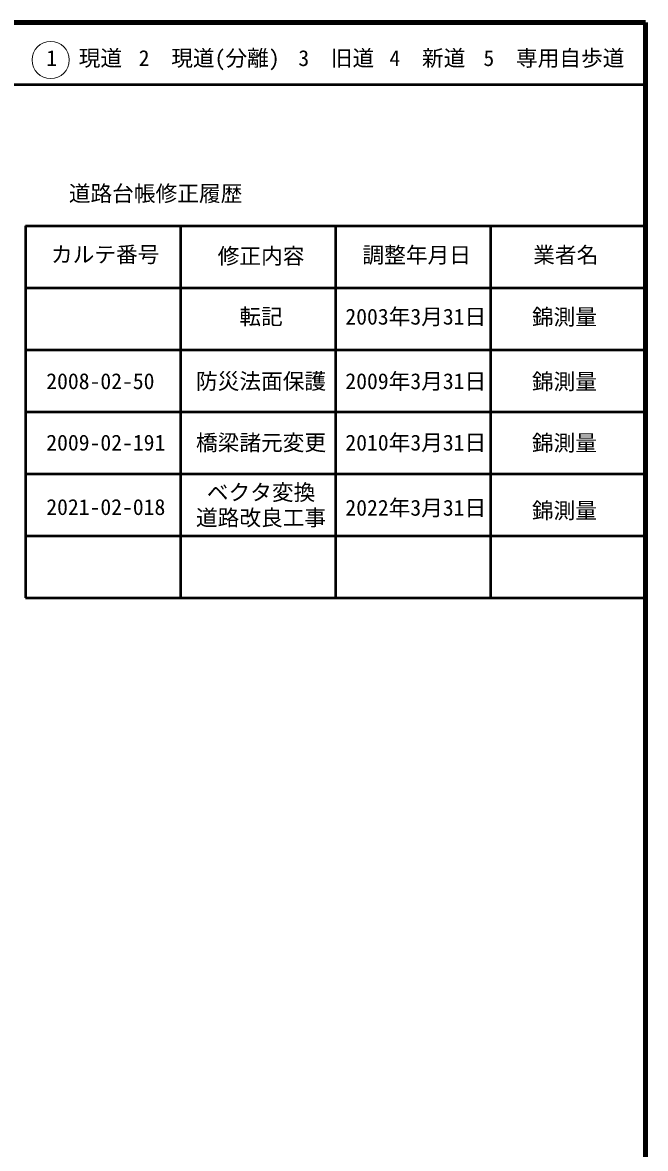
# Model space of a CAD drawing. Units: millimetres, scale not verified. Extents: x 40000 to 680000, y 20000 to 380000.
# Drawn here: x 579500 to 680000, y 198357 to 380000 of the extents above; entities that cross this region are included whole.
import ezdxf
from ezdxf.enums import TextEntityAlignment as Align

# ---------------------------------------------------------------- set-up
doc = ezdxf.new("R2010")
doc.units = ezdxf.units.MM
doc.header["$LTSCALE"] = 1000
for name, color, linetype, lineweight in [('M-TTL', 2, 'Continuous', 140), ('M-TTL-FRAM', 2, 'Continuous', 50), ('M-TTL-LINE', 7, 'Continuous', 50), ('M-TTL-TXT', 7, 'Continuous', 13)]:
    doc.layers.add(name, color=color, linetype=linetype, lineweight=lineweight)
doc.styles.add('ＭＳ ゴシック', font='')
doc.styles.get('ＭＳ ゴシック').set_extended_font_data('MS Gothic')

msp = doc.modelspace()

# ---------------------------------------------------------------- linework, layer by layer
at = {"layer": 'M-TTL'}
for p, q in [((680000, 380000), (40000, 380000)), ((680000, 20000), (680000, 380000))]:
    msp.add_line(p, q, dxfattribs=at)
at = {"layer": 'M-TTL-FRAM'}
for p, q in [((580000, 347197), (580000, 287197)), ((580000, 347197), (680000, 347197)), ((580000, 287197), (680000, 287197))]:
    msp.add_line(p, q, dxfattribs=at)
at = {"layer": 'M-TTL-LINE'}
for p, q in [((40000, 370000), (680000, 370000)), ((605000, 347197), (605000, 287197)), ((630000, 347197), (630000, 287197)), ((655000, 347197), (655000, 287197)), ((580000, 337197), (680000, 337197)), ((580000, 327197), (680000, 327197)), ((580000, 317197), (680000, 317197)), ((580000, 307197), (680000, 307197)), ((580000, 297197), (680000, 297197))]:
    msp.add_line(p, q, dxfattribs=at)
at = {"layer": 'M-TTL-TXT'}
msp.add_circle((584031, 373958), 3000, dxfattribs=at)

# ---------------------------------------------------------------- texts
at = {"layer": 'M-TTL-TXT', "style": 'ＭＳ ゴシック'}
for s, p in [('1\u3000現道', (583323, 372208)), ('2\u3000現道(分離)', (598244, 372208)), ('3\u3000旧道', (623996, 372208)), ('4\u3000新道', (638699, 372208)), ('5\u3000専用自歩道', (653853, 372208)), ('道路台帳修正履歴', (586968, 350363)), ('カルテ番号', (584089, 340527)), ('修正内容', (610981, 340273)), ('調整年月日', (634339, 340447)), ('業者名', (661884, 340447)), ('転記', (614481, 330495)), ('2003年3月31日', (631585, 330495)), ('錦測量', (661673, 330439)), ('2008-02-50', (583332, 320086)), ('防災法面保護', (607481, 320086)), ('2009年3月31日', (631585, 320086)), ('錦測量', (661673, 320029)), ('2009-02-191', (583332, 310178)), ('橋梁諸元変更', (607481, 310178)), ('2010年3月31日', (631585, 310178)), ('錦測量', (661673, 310121)), ('ベクタ変換', (609231, 302155)), ('2022年3月31日', (631585, 299670)), ('2021-02-018', (583332, 299783)), ('道路改良工事', (607481, 298063)), ('錦測量', (661673, 299216))]:
    msp.add_text(s, height=2566, dxfattribs=at).set_placement(p, align=Align.BOTTOM_LEFT)

doc.saveas('drawing.dxf')
